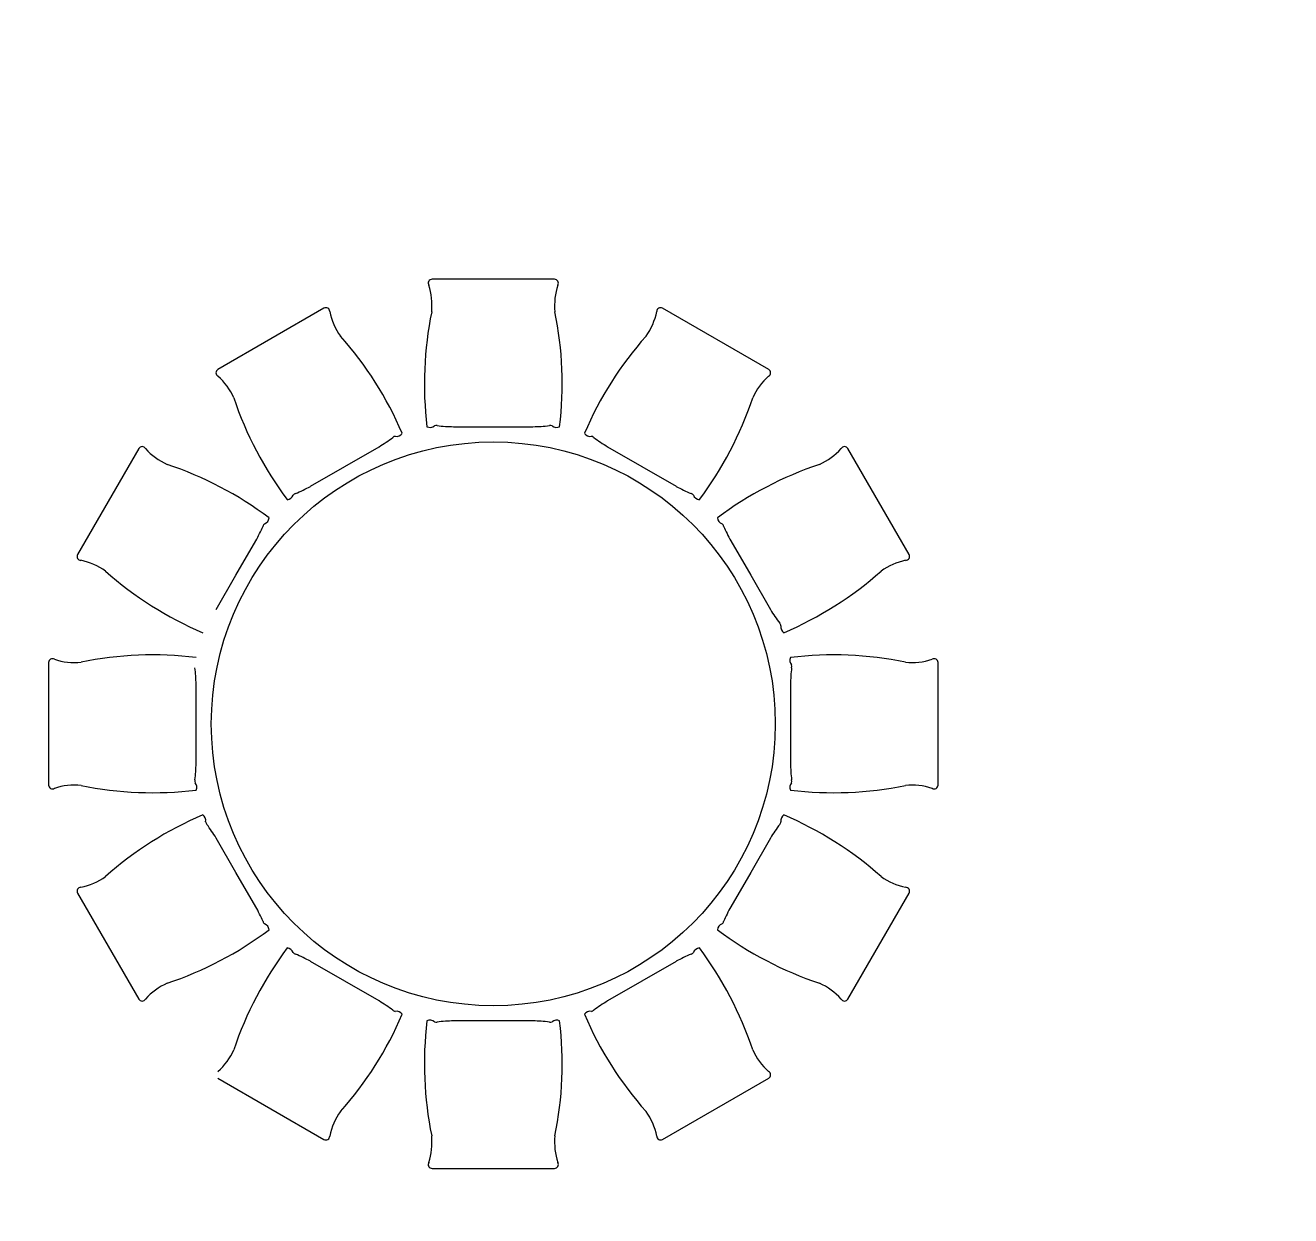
# Model space of a CAD drawing. Header units: millimetres. Extents: x 1443065 to 1517367, y 3763150 to 3779068.
# Drawn here: x 1448143.5 to 1448554.7, y 3766079 to 3766465.9 of the extents above; entities that cross this region are included whole.
import ezdxf

# ---------------------------------------------------------------- set-up
doc = ezdxf.new("R2010")
doc.units = ezdxf.units.MM
doc.layers.add('m-TAR_duvar', color=8, linetype='Continuous')
doc.layers.add('m-TFR_vitrifiye', color=1, linetype='Continuous')

msp = doc.modelspace()

# ---------------------------------------------------------------- hatches: boundary and pattern name
at = {"layer": 'm-TAR_duvar'}
h = msp.add_hatch(dxfattribs=at)
h.set_pattern_fill('ANSI33', color=256, scale=2)
h.set_pattern_definition([(45, (27620.463, -87954.953), (-8.98025612, 8.98025612), []), (45, (27629.443, -87954.953), (-8.98025612, 8.98025612), [6.35, -3.175])])
h.paths.add_polyline_path([(1454794.44, 3768891.25), (1454777.28, 3769060.22), (1454740.17, 3769224.96), (1454678.91, 3769382.58), (1454596.91, 3769530.2), (1454495.37, 3769665.05), (1454375.86, 3769783.46), (1454239.69, 3769884.92), (1454091.6, 3769966), (1453859.58, 3770075.21), (1453406.13, 3770314.52), (1453184.71, 3770444.62), (1451716.99, 3771328.64), (1451249.47, 3771588.02), (1451035.26, 3771685.46), (1450763.61, 3771809.03), (1450409.17, 3771939.61), (1448897.84, 3772143.01), (1447435.26, 3772002.72), (1445092.32, 3771120.18), (1445146.3, 3764847.08), (1454849.85, 3764847.08)])
h.paths.add_polyline_path([(1445185.96, 3764887.08), (1445132.56, 3771092.6), (1447444.38, 3771963.41), (1448897.07, 3772102.76), (1450399.48, 3771900.56), (1450748.39, 3771772.01), (1451018.7, 3771649.05), (1451231.46, 3771552.27), (1451696.97, 3771294), (1453164.25, 3770410.24), (1453386.65, 3770279.57), (1453841.71, 3770039.41), (1454073.47, 3769930.33), (1454218.03, 3769851.17), (1454349.7, 3769753.07), (1454465.16, 3769638.67), (1454563.29, 3769508.35), (1454642.62, 3769365.55), (1454701.81, 3769213.26), (1454737.73, 3769053.78), (1454754.47, 3768888.95), (1454809.3, 3764887.08)], flags=16)
h.paths.add_polyline_path([(1452002.28, 3765847.08), (1451882.28, 3765847.08), (1451882.28, 3765967.08), (1452002.28, 3765967.08)], flags=0)
h.paths.add_polyline_path([(1452782.41, 3765847.08), (1452782.41, 3765967.08), (1452902.41, 3765967.08), (1452902.41, 3765847.08)], flags=0)
h.paths.add_polyline_path([(1451282.28, 3765847.08), (1451162.28, 3765847.08), (1451162.28, 3765967.08), (1451282.28, 3765967.08)], flags=0)
h.paths.add_polyline_path([(1452002.41, 3766436.58), (1451902.41, 3766436.58), (1451902.41, 3766536.58), (1451902.48, 3766670.96), (1451282.41, 3766670.96), (1451282.41, 3766536.58), (1451282.41, 3766436.58), (1451182.41, 3766436.58), (1451182.41, 3766536.58), (1451227.41, 3766536.58), (1451227.41, 3766715.96), (1451912.48, 3766715.96), (1451912.48, 3766725.96), (1451957.48, 3766725.96), (1451957.48, 3766715.96), (1451957.48, 3766536.58), (1452002.41, 3766536.58)], flags=0)
h.paths.add_polyline_path([(1453715.4, 3765317.08), (1453715.4, 3765377.08), (1453775.4, 3765377.08), (1453775.4, 3765317.08)], flags=0)
h.paths.add_polyline_path([(1452782.41, 3766436.58), (1452782.41, 3766556.58), (1452902.41, 3766556.58), (1452902.41, 3766436.58)], flags=0)
h.paths.add_polyline_path([(1453675.3, 3765847.08), (1453675.3, 3765947.08), (1453775.3, 3765947.08), (1453775.3, 3765847.08)], flags=0)
h.paths.add_polyline_path([(1451957.48, 3766815.96), (1451912.48, 3766815.96), (1451912.48, 3767203.19), (1451227.41, 3767203.19), (1451227.41, 3767446.58), (1451287.41, 3767446.58), (1451287.41, 3767406.58), (1451267.41, 3767406.58), (1451267.41, 3767243.33), (1451917.48, 3767243.33), (1451917.48, 3767406.58), (1451897.48, 3767406.58), (1451897.48, 3767446.58), (1451957.48, 3767446.58), (1451957.48, 3767203.19)], flags=0)
h.paths.add_polyline_path([(1450402.41, 3765847.08), (1450282.41, 3765847.08), (1450282.41, 3765967.08), (1450402.41, 3765967.08)], flags=0)
h.paths.add_polyline_path([(1450272.24, 3765847.08), (1450172.24, 3765847.08), (1450172.24, 3765947.08), (1450272.24, 3765947.08)], flags=0)
h.paths.add_polyline_path([(1454209.8, 3765317.08), (1454209.8, 3765377.08), (1454269.8, 3765377.08), (1454269.8, 3765317.08)], flags=0)
h.paths.add_polyline_path([(1453675.3, 3766436.58), (1453675.3, 3766536.58), (1453775.3, 3766536.58), (1453775.3, 3766436.58)], flags=0)
h.paths.add_polyline_path([(1454209.8, 3765847.08), (1454209.8, 3765907.08), (1454269.8, 3765907.08), (1454269.8, 3765847.08)], flags=0)
h.paths.add_polyline_path([(1450402.41, 3766436.58), (1450282.41, 3766436.58), (1450282.41, 3766556.58), (1450402.41, 3766556.58)], flags=0)
h.paths.add_polyline_path([(1452782.41, 3767196.58), (1452782.41, 3767316.58), (1452902.41, 3767316.58), (1452902.41, 3767196.58)], flags=0)
h.paths.add_polyline_path([(1450272.41, 3766436.58), (1450172.41, 3766436.58), (1450172.41, 3766536.58), (1450272.41, 3766536.58)], flags=0)
h.paths.add_polyline_path([(1449584.07, 3765847.08), (1449484.07, 3765847.08), (1449484.07, 3765947.08), (1449584.07, 3765947.08)], flags=0)
h.paths.add_polyline_path([(1453675.3, 3767196.58), (1453675.3, 3767296.58), (1453775.3, 3767296.58), (1453775.3, 3767196.58)], flags=0)
h.paths.add_polyline_path([(1450402.41, 3767196.58), (1450282.41, 3767196.58), (1450282.41, 3767316.58), (1450402.41, 3767316.58)], flags=0)
h.paths.add_polyline_path([(1450272.41, 3767196.58), (1450172.41, 3767196.58), (1450172.41, 3767296.58), (1450272.41, 3767296.58)], flags=0)
h.paths.add_polyline_path([(1451957.48, 3767847.59), (1451897.48, 3767847.59), (1451897.48, 3767887.59), (1451917.48, 3767887.59), (1451917.48, 3768050.83), (1451267.41, 3768050.83), (1451267.41, 3767887.59), (1451287.41, 3767887.59), (1451287.41, 3767847.59), (1451227.41, 3767847.59), (1451227.41, 3768090.97), (1451912.48, 3768090.97), (1451912.48, 3768477.19), (1451957.48, 3768477.19), (1451957.48, 3768090.97)], flags=0)
h.paths.add_polyline_path([(1449584.07, 3766436.58), (1449484.07, 3766436.58), (1449484.07, 3766536.58), (1449584.07, 3766536.58)], flags=0)
h.paths.add_polyline_path([(1452782.41, 3767976.58), (1452782.41, 3768096.58), (1452902.41, 3768096.58), (1452902.41, 3767976.58)], flags=0)
h.paths.add_polyline_path([(1453675.3, 3767996.58), (1453675.3, 3768096.58), (1453775.3, 3768096.58), (1453775.3, 3767996.58)], flags=0)
h.paths.add_polyline_path([(1448737.73, 3765847.08), (1448577.73, 3765847.08), (1448577.73, 3765947.08), (1448692.73, 3765947.08), (1448692.73, 3766436.58), (1448577.73, 3766436.58), (1448577.73, 3766536.58), (1448737.73, 3766536.58), (1448737.73, 3766436.58), (1448737.73, 3765947.08)], flags=0)
h.paths.add_polyline_path([(1450402.41, 3767976.58), (1450282.41, 3767976.58), (1450282.41, 3768096.58), (1450402.41, 3768096.58)], flags=0)
h.paths.add_polyline_path([(1450272.41, 3767996.58), (1450172.41, 3767996.58), (1450172.41, 3768096.58), (1450272.41, 3768096.58)], flags=0)
h.paths.add_polyline_path([(1451957.48, 3768567.19), (1451912.48, 3768567.19), (1451912.48, 3768577.19), (1451227.41, 3768577.19), (1451227.41, 3768756.58), (1451172.41, 3768756.58), (1451172.41, 3768856.58), (1451282.41, 3768856.58), (1451282.41, 3768756.58), (1451282.41, 3768622.19), (1451902.48, 3768622.19), (1451902.48, 3768756.58), (1451902.41, 3768756.58), (1451902.41, 3768856.58), (1452002.41, 3768856.58), (1452002.41, 3768756.58), (1451957.48, 3768756.58), (1451957.48, 3768577.19)], flags=0)
h.paths.add_polyline_path([(1452002.41, 3768756.58), (1451902.41, 3768756.58), (1451902.41, 3768856.58), (1452002.41, 3768856.58)], flags=0)
h.paths.add_polyline_path([(1452782.41, 3768736.58), (1452782.41, 3768856.58), (1452902.41, 3768856.58), (1452902.41, 3768736.58)], flags=0)
h.paths.add_polyline_path([(1448737.74, 3767196.58), (1448577.74, 3767196.58), (1448577.74, 3767296.58), (1448737.74, 3767296.58)], flags=0)
h.paths.add_polyline_path([(1453675.3, 3768756.58), (1453675.3, 3768856.58), (1453775.3, 3768856.58), (1453775.3, 3768756.58)], flags=0)
h.paths.add_polyline_path([(1450402.41, 3768736.58), (1450282.41, 3768736.58), (1450282.41, 3768856.58), (1450402.41, 3768856.58)], flags=0)
h.paths.add_polyline_path([(1447937.73, 3765847.08), (1447837.73, 3765847.08), (1447837.73, 3765947.08), (1447937.73, 3765947.08)], flags=0)
h.paths.add_polyline_path([(1450272.41, 3768756.58), (1450172.41, 3768756.58), (1450172.41, 3768856.58), (1450272.41, 3768856.58)], flags=0)
h.paths.add_polyline_path([(1453744.51, 3768902.52), (1453693.08, 3768933.43), (1453723.98, 3768984.86), (1453775.41, 3768953.95)], flags=0)
h.paths.add_polyline_path([(1452002.41, 3769327.08), (1451882.41, 3769327.08), (1451882.41, 3769447.08), (1452002.41, 3769447.08)], flags=0)
h.paths.add_polyline_path([(1447937.73, 3766436.58), (1447837.73, 3766436.58), (1447837.73, 3766536.58), (1447937.73, 3766536.58)], flags=0)
h.paths.add_polyline_path([(1451282.41, 3769327.08), (1451162.41, 3769327.08), (1451162.41, 3769447.08), (1451282.41, 3769447.08)], flags=0)
h.paths.add_polyline_path([(1448737.73, 3767996.58), (1448577.73, 3767996.58), (1448577.73, 3768096.58), (1448737.73, 3768096.58)], flags=0)
h.paths.add_polyline_path([(1449584.07, 3768756.58), (1449484.07, 3768756.58), (1449484.07, 3768856.58), (1449584.07, 3768856.58)], flags=0)
h.paths.add_polyline_path([(1450402.41, 3769327.08), (1450282.41, 3769327.08), (1450282.41, 3769447.08), (1450402.41, 3769447.08)], flags=0)
h.paths.add_polyline_path([(1447937.73, 3767196.58), (1447837.73, 3767196.58), (1447837.73, 3767296.58), (1447937.73, 3767296.58)], flags=0)
h.paths.add_polyline_path([(1450272.41, 3769347.08), (1450172.41, 3769347.08), (1450172.41, 3769447.08), (1450272.41, 3769447.08)], flags=0)
h.paths.add_polyline_path([(1448737.73, 3768676.58), (1448637.73, 3768676.58), (1448637.73, 3768856.58), (1448737.73, 3768856.58)], flags=0)
h.paths.add_polyline_path([(1449584.07, 3769347.08), (1449484.07, 3769347.08), (1449484.07, 3769447.08), (1449584.07, 3769447.08)], flags=0)
h.paths.add_polyline_path([(1447037.73, 3765847.08), (1446937.73, 3765847.08), (1446937.73, 3765947.08), (1447037.73, 3765947.08)], flags=0)
h.paths.add_polyline_path([(1447937.73, 3767996.58), (1447837.73, 3767996.58), (1447837.73, 3768096.58), (1447937.73, 3768096.58)], flags=0)
h.paths.add_polyline_path([(1447037.73, 3766436.58), (1446937.73, 3766436.58), (1446937.73, 3766536.58), (1447037.73, 3766536.58)], flags=0)
h.paths.add_polyline_path([(1451282.41, 3770304.32), (1451182.41, 3770304.32), (1451182.41, 3770444.32), (1451212.41, 3770486.32), (1451322.41, 3770421.32)], flags=0)
h.paths.add_polyline_path([(1447037.73, 3767196.58), (1446937.73, 3767196.58), (1446937.73, 3767296.58), (1447037.73, 3767296.58)], flags=0)
h.paths.add_polyline_path([(1448737.73, 3769347.08), (1448637.73, 3769347.08), (1448637.73, 3769447.08), (1448737.73, 3769447.08)], flags=0)
h.paths.add_polyline_path([(1447937.73, 3768756.58), (1447837.73, 3768756.58), (1447837.73, 3768856.58), (1447937.73, 3768856.58)], flags=0)
h.paths.add_polyline_path([(1450382.41, 3770315.63), (1450282.41, 3770315.63), (1450282.41, 3770415.63), (1450382.41, 3770415.63)], flags=0)
h.paths.add_polyline_path([(1450272.41, 3770315.63), (1450172.41, 3770315.63), (1450172.41, 3770415.63), (1450272.41, 3770415.63)], flags=0)
h.paths.add_polyline_path([(1446297.73, 3765847.08), (1446137.73, 3765847.08), (1446137.73, 3765947.08), (1446137.73, 3766436.58), (1446137.73, 3766536.58), (1446137.74, 3767196.58), (1446137.74, 3767296.58), (1446137.73, 3767996.58), (1446137.73, 3768096.58), (1446297.73, 3768096.58), (1446297.73, 3767996.58), (1446167.73, 3767996.58), (1446167.74, 3767296.58), (1446297.74, 3767296.58), (1446297.74, 3767196.58), (1446167.74, 3767196.58), (1446167.74, 3766536.58), (1446297.73, 3766536.58), (1446297.73, 3766436.58), (1446182.73, 3766436.58), (1446182.73, 3765947.08), (1446297.73, 3765947.08)], flags=0)
h.paths.add_polyline_path([(1447037.73, 3767996.58), (1446937.73, 3767996.58), (1446937.73, 3768096.58), (1447037.73, 3768096.58)], flags=0)
h.paths.add_polyline_path([(1449584.07, 3770315.63), (1449484.07, 3770315.63), (1449484.07, 3770415.63), (1449584.07, 3770415.63)], flags=0)
h.paths.add_polyline_path([(1447937.73, 3769347.08), (1447837.73, 3769347.08), (1447837.73, 3769447.08), (1447937.73, 3769447.08)], flags=0)
h.paths.add_polyline_path([(1450382.41, 3770936.73), (1450282.41, 3770936.73), (1450282.41, 3771036.73), (1450382.41, 3771036.73)], flags=0)
h.paths.add_polyline_path([(1450272.41, 3770936.73), (1450172.41, 3770936.73), (1450172.41, 3771036.73), (1450272.41, 3771036.73)], flags=0)
h.paths.add_polyline_path([(1447037.73, 3768756.58), (1446937.73, 3768756.58), (1446937.73, 3768811.58), (1446237.73, 3768811.58), (1446237.73, 3768676.58), (1446137.73, 3768676.58), (1446137.73, 3768856.58), (1446237.73, 3768856.58), (1446937.73, 3768856.58), (1447037.73, 3768856.58)], flags=0)
h.paths.add_polyline_path([(1448737.73, 3770315.63), (1448637.73, 3770315.63), (1448637.73, 3770415.63), (1448737.73, 3770415.63)], flags=0)
h.paths.add_polyline_path([(1449584.07, 3770936.73), (1449484.07, 3770936.73), (1449484.07, 3771036.73), (1449584.07, 3771036.73)], flags=0)
h.paths.add_polyline_path([(1447037.73, 3769347.08), (1446937.73, 3769347.08), (1446937.73, 3769447.08), (1447037.73, 3769447.08)], flags=0)
h.paths.add_polyline_path([(1447937.73, 3770315.63), (1447837.73, 3770315.63), (1447837.73, 3770415.63), (1447937.73, 3770415.63)], flags=0)
h.paths.add_polyline_path([(1448737.73, 3770936.73), (1448637.73, 3770936.73), (1448637.73, 3771036.73), (1448737.73, 3771036.73)], flags=0)
h.paths.add_polyline_path([(1447937.73, 3770936.73), (1447837.73, 3770936.73), (1447837.73, 3770994.84), (1447050.81, 3770749.36), (1446602.71, 3770578.53), (1446587.72, 3770615.63), (1447037.72, 3770787.18), (1447837.73, 3771036.74), (1447837.73, 3771036.73), (1447937.73, 3771036.73)], flags=0)
h.paths.add_polyline_path([(1446237.73, 3769347.08), (1446137.73, 3769347.08), (1446137.73, 3769447.08), (1446237.73, 3769447.08)], flags=0)
h.paths.add_polyline_path([(1447037.73, 3770315.63), (1446937.73, 3770315.63), (1446937.73, 3770415.63), (1447037.73, 3770415.63)], flags=0)
h.paths.add_polyline_path([(1448660.01, 3771597.82), (1447860.1, 3771521.18), (1447552.68, 3771491.72), (1447491.35, 3771468.18), (1447044.88, 3771300), (1446969.92, 3771271.77), (1446669.55, 3771158.63), (1446594.78, 3771130.46), (1446580.68, 3771167.89), (1446655.55, 3771196.09), (1446955.91, 3771309.24), (1447030.68, 3771337.4), (1447477.02, 3771505.52), (1447543.43, 3771531.02), (1447856.29, 3771561), (1448656.29, 3771637.64), (1448735.81, 3771645.27), (1448739.63, 3771605.46)], flags=0)
h.paths.add_polyline_path([(1446237.73, 3770315.63), (1446137.73, 3770315.63), (1446137.73, 3770415.63), (1446237.73, 3770415.63)], flags=0)
h.paths.add_polyline_path([(1445658.49, 3770330.63), (1445618.49, 3770330.63), (1445618.49, 3770415.63), (1445658.49, 3770415.63)], flags=0)
h.paths.add_polyline_path([(1446219.64, 3770989.15), (1446144.77, 3770960.95), (1446130.67, 3770998.39), (1446205.54, 3771026.59)], flags=0)
h.paths.add_polyline_path([(1445657.98, 3770633.33), (1445617.98, 3770633.33), (1445617.98, 3770676.33), (1445622.15, 3770718.96), (1445637.3, 3770759.27), (1445660.29, 3770795.68), (1445690.16, 3770826.69), (1445725.69, 3770851.02), (1445765.4, 3770867.66), (1445807.98, 3770875.83), (1445820.98, 3770837.33), (1445785.48, 3770830.15), (1445752.15, 3770815.88), (1445722.26, 3770795.37), (1445696.95, 3770769.42), (1445677.21, 3770739.01), (1445663.79, 3770705.34), (1445658.98, 3770670.83)], flags=0)

# ---------------------------------------------------------------- linework, layer by layer
at = {"layer": 'm-TFR_vitrifiye'}
for p, q in [((1448315.49, 3766383.39), (1448275.69, 3766383.39)), ((1448315.49, 3766383.39), (1448275.69, 3766383.39)), ((1448240.57, 3766373.98), (1448206.1, 3766354.08)), ((1448240.57, 3766373.98), (1448206.1, 3766354.08)), ((1448385.08, 3766354.08), (1448350.61, 3766373.98)), ((1448385.08, 3766354.08), (1448350.61, 3766373.98)), ((1448282.71, 3766335.47), (1448295.59, 3766335.47)), ((1448282.71, 3766335.47), (1448295.59, 3766335.47)), ((1448295.59, 3766335.47), (1448308.47, 3766335.47)), ((1448295.59, 3766335.47), (1448308.47, 3766335.47)), ((1448180.4, 3766328.37), (1448160.49, 3766293.9)), ((1448180.4, 3766328.37), (1448160.49, 3766293.9)), ((1448247.3, 3766322.53), (1448258.46, 3766328.97)), ((1448247.3, 3766322.53), (1448258.46, 3766328.97)), ((1448332.73, 3766328.97), (1448343.88, 3766322.53)), ((1448332.73, 3766328.97), (1448343.88, 3766322.53)), ((1448430.69, 3766293.9), (1448410.79, 3766328.37)), ((1448430.69, 3766293.9), (1448410.79, 3766328.37)), ((1448236.14, 3766316.09), (1448247.3, 3766322.53)), ((1448236.14, 3766316.09), (1448247.3, 3766322.53)), ((1448343.88, 3766322.53), (1448355.04, 3766316.09)), ((1448343.88, 3766322.53), (1448355.04, 3766316.09)), ((1448211.95, 3766287.17), (1448218.39, 3766298.33)), ((1448211.95, 3766287.17), (1448218.39, 3766298.33)), ((1448372.79, 3766298.33), (1448379.24, 3766287.17)), ((1448372.79, 3766298.33), (1448379.24, 3766287.17)), ((1448205.51, 3766276.02), (1448211.95, 3766287.17)), ((1448205.51, 3766276.02), (1448211.95, 3766287.17)), ((1448379.24, 3766287.17), (1448385.68, 3766276.02)), ((1448379.24, 3766287.17), (1448385.68, 3766276.02)), ((1448151.08, 3766258.78), (1448151.08, 3766218.98)), ((1448151.08, 3766258.78), (1448151.08, 3766218.98)), ((1448440.1, 3766218.98), (1448440.1, 3766258.78)), ((1448440.1, 3766218.98), (1448440.1, 3766258.78)), ((1448199.01, 3766238.88), (1448199.01, 3766251.77)), ((1448199.01, 3766238.88), (1448199.01, 3766251.77)), ((1448392.18, 3766251.77), (1448392.18, 3766238.88)), ((1448392.18, 3766251.77), (1448392.18, 3766238.88)), ((1448199.01, 3766226), (1448199.01, 3766238.88)), ((1448199.01, 3766226), (1448199.01, 3766238.88)), ((1448392.18, 3766238.88), (1448392.18, 3766226)), ((1448392.18, 3766238.88), (1448392.18, 3766226)), ((1448211.95, 3766190.59), (1448205.51, 3766201.75)), ((1448211.95, 3766190.59), (1448205.51, 3766201.75)), ((1448385.68, 3766201.75), (1448379.24, 3766190.59)), ((1448385.68, 3766201.75), (1448379.24, 3766190.59)), ((1448218.39, 3766179.43), (1448211.95, 3766190.59)), ((1448218.39, 3766179.43), (1448211.95, 3766190.59)), ((1448379.24, 3766190.59), (1448372.79, 3766179.43)), ((1448379.24, 3766190.59), (1448372.79, 3766179.43)), ((1448160.49, 3766183.86), (1448180.4, 3766149.39)), ((1448160.49, 3766183.86), (1448180.4, 3766149.39)), ((1448410.79, 3766149.39), (1448430.69, 3766183.86)), ((1448410.79, 3766149.39), (1448430.69, 3766183.86)), ((1448247.3, 3766155.24), (1448236.14, 3766161.68)), ((1448247.3, 3766155.24), (1448236.14, 3766161.68)), ((1448355.04, 3766161.68), (1448343.88, 3766155.24)), ((1448355.04, 3766161.68), (1448343.88, 3766155.24)), ((1448258.46, 3766148.8), (1448247.3, 3766155.24)), ((1448258.46, 3766148.8), (1448247.3, 3766155.24)), ((1448343.88, 3766155.24), (1448332.73, 3766148.8)), ((1448343.88, 3766155.24), (1448332.73, 3766148.8)), ((1448295.59, 3766142.3), (1448282.71, 3766142.3)), ((1448295.59, 3766142.3), (1448282.71, 3766142.3)), ((1448308.47, 3766142.3), (1448295.59, 3766142.3)), ((1448308.47, 3766142.3), (1448295.59, 3766142.3)), ((1448206.1, 3766123.69), (1448240.57, 3766103.78)), ((1448206.1, 3766123.69), (1448240.57, 3766103.78)), ((1448350.61, 3766103.78), (1448385.08, 3766123.69)), ((1448350.61, 3766103.78), (1448385.08, 3766123.69)), ((1448275.69, 3766094.37), (1448315.49, 3766094.37)), ((1448275.69, 3766094.37), (1448315.49, 3766094.37))]:
    msp.add_line(p, q, dxfattribs=at)
msp.add_circle((1448295.59, 3766238.88), 91.63, dxfattribs=at)
msp.add_circle((1448295.59, 3766238.88), 91.63, dxfattribs=at)
for centre, radius, start, end in [((1448275.69, 3766382.14), 1.25, 89.8292, 211.4999), ((1448275.69, 3766382.14), 1.25, 89.8292, 211.4999), ((1448315.5, 3766382.14), 1.25, 328.5001, 90.1708), ((1448315.5, 3766382.14), 1.25, 328.5001, 90.1708), ((1448254.21, 3766374.87), 21.46, 354.5513, 17.9661), ((1448254.21, 3766374.87), 21.46, 354.5513, 17.9661), ((1448336.97, 3766374.87), 21.46, 162.0339, 185.4487), ((1448336.97, 3766374.87), 21.46, 162.0339, 185.4487), ((1448241.2, 3766372.9), 1.25, 358.5001, 120.1708), ((1448241.2, 3766372.9), 1.25, 358.5001, 120.1708), ((1448349.98, 3766372.9), 1.25, 59.8292, 181.4999), ((1448349.98, 3766372.9), 1.25, 59.8292, 181.4999), ((1448263.44, 3766377.34), 21.46, 192.0339, 215.4487), ((1448263.44, 3766377.34), 21.46, 192.0339, 215.4487), ((1448390.16, 3766349.39), 116.96, 168.4357, 186.8363), ((1448390.16, 3766349.39), 116.96, 168.4357, 186.8363), ((1448201.03, 3766349.39), 116.96, 353.1637, 11.5643), ((1448201.03, 3766349.39), 116.96, 353.1637, 11.5643), ((1448327.75, 3766377.34), 21.46, 324.5513, 347.9661), ((1448327.75, 3766377.34), 21.46, 324.5513, 347.9661), ((1448158.45, 3766287.3), 116.96, 23.1637, 41.5643), ((1448158.45, 3766287.3), 116.96, 23.1637, 41.5643), ((1448432.74, 3766287.3), 116.96, 138.4357, 156.8363), ((1448432.74, 3766287.3), 116.96, 138.4357, 156.8363), ((1448206.72, 3766353), 1.25, 119.8292, 241.4999), ((1448206.72, 3766353), 1.25, 119.8292, 241.4999), ((1448384.46, 3766353), 1.25, 298.5001, 60.1708), ((1448384.46, 3766353), 1.25, 298.5001, 60.1708), ((1448191.76, 3766335.96), 21.46, 24.5513, 47.9661), ((1448191.76, 3766335.96), 21.46, 24.5513, 47.9661), ((1448399.42, 3766335.96), 21.46, 132.0339, 155.4487), ((1448399.42, 3766335.96), 21.46, 132.0339, 155.4487), ((1448322.23, 3766381.87), 116.96, 198.4357, 216.8363), ((1448322.23, 3766381.87), 116.96, 198.4357, 216.8363), ((1448268.95, 3766381.87), 116.96, 323.1637, 341.5643), ((1448268.95, 3766381.87), 116.96, 323.1637, 341.5643), ((1448263.81, 3766331.16), 1.19, 93.4625, 138.2464), ((1448263.81, 3766331.16), 1.19, 93.4625, 138.2464), ((1448264.13, 3766334.51), 2.2, 259.5236, 326.8039), ((1448264.13, 3766334.51), 2.2, 259.5236, 326.8039), ((1448275.02, 3766337.43), 2.2, 243.1961, 310.4764), ((1448275.02, 3766337.43), 2.2, 243.1961, 310.4764), ((1448276.98, 3766334.69), 1.19, 71.7536, 116.5375), ((1448276.98, 3766334.69), 1.19, 71.7536, 116.5375), ((1448283.18, 3766383.1), 47.64, 262.9704, 269.4301), ((1448283.18, 3766383.1), 47.64, 262.9704, 269.4301), ((1448308, 3766383.1), 47.64, 270.5699, 277.0296), ((1448308, 3766383.1), 47.64, 270.5699, 277.0296), ((1448314.2, 3766334.69), 1.19, 63.4625, 108.2464), ((1448314.2, 3766334.69), 1.19, 63.4625, 108.2464), ((1448316.16, 3766337.43), 2.2, 229.5236, 296.8039), ((1448316.16, 3766337.43), 2.2, 229.5236, 296.8039), ((1448327.05, 3766334.51), 2.2, 213.1961, 280.4764), ((1448327.05, 3766334.51), 2.2, 213.1961, 280.4764), ((1448327.38, 3766331.16), 1.19, 41.7536, 86.5375), ((1448327.38, 3766331.16), 1.19, 41.7536, 86.5375), ((1448181.48, 3766327.75), 1.25, 28.5001, 150.1708), ((1448181.48, 3766327.75), 1.25, 28.5001, 150.1708), ((1448198.51, 3766342.72), 21.46, 222.0339, 245.4487), ((1448198.51, 3766342.72), 21.46, 222.0339, 245.4487), ((1448234.23, 3766369.98), 47.64, 300.5699, 307.0296), ((1448234.23, 3766369.98), 47.64, 300.5699, 307.0296), ((1448356.95, 3766369.98), 47.64, 232.9704, 239.4301), ((1448356.95, 3766369.98), 47.64, 232.9704, 239.4301), ((1448392.67, 3766342.72), 21.46, 294.5513, 317.9661), ((1448392.67, 3766342.72), 21.46, 294.5513, 317.9661), ((1448409.71, 3766327.75), 1.25, 29.8292, 151.4999), ((1448409.71, 3766327.75), 1.25, 29.8292, 151.4999), ((1448152.61, 3766212.24), 116.96, 53.1637, 71.5643), ((1448152.61, 3766212.24), 116.96, 53.1637, 71.5643), ((1448438.57, 3766212.24), 116.96, 108.4357, 126.8363), ((1448438.57, 3766212.24), 116.96, 108.4357, 126.8363), ((1448212.74, 3766357.57), 47.64, 292.9704, 299.4301), ((1448212.74, 3766357.57), 47.64, 292.9704, 299.4301), ((1448378.45, 3766357.57), 47.64, 240.5699, 247.0296), ((1448378.45, 3766357.57), 47.64, 240.5699, 247.0296), ((1448228.5, 3766313.94), 2.2, 273.1961, 340.4764), ((1448228.5, 3766313.94), 2.2, 273.1961, 340.4764), ((1448231.57, 3766312.55), 1.19, 101.7536, 146.5375), ((1448231.57, 3766312.55), 1.19, 101.7536, 146.5375), ((1448359.61, 3766312.55), 1.19, 33.4625, 78.2464), ((1448359.61, 3766312.55), 1.19, 33.4625, 78.2464), ((1448362.68, 3766313.94), 2.2, 199.5236, 266.8039), ((1448362.68, 3766313.94), 2.2, 199.5236, 266.8039), ((1448221.93, 3766302.9), 1.19, 123.4625, 168.2464), ((1448221.93, 3766302.9), 1.19, 123.4625, 168.2464), ((1448220.53, 3766305.97), 2.2, 289.5236, 356.8039), ((1448220.53, 3766305.97), 2.2, 289.5236, 356.8039), ((1448370.65, 3766305.97), 2.2, 183.1961, 250.4764), ((1448370.65, 3766305.97), 2.2, 183.1961, 250.4764), ((1448369.26, 3766302.9), 1.19, 11.7536, 56.5375), ((1448369.26, 3766302.9), 1.19, 11.7536, 56.5375), ((1448176.9, 3766321.74), 47.64, 330.5699, 337.0296), ((1448176.9, 3766321.74), 47.64, 330.5699, 337.0296), ((1448414.28, 3766321.74), 47.64, 202.9704, 209.4301), ((1448414.28, 3766321.74), 47.64, 202.9704, 209.4301), ((1448161.57, 3766293.27), 1.25, 149.8292, 271.4999), ((1448161.57, 3766293.27), 1.25, 149.8292, 271.4999), ((1448157.13, 3766271.04), 21.46, 54.5513, 77.9661), ((1448157.13, 3766271.04), 21.46, 54.5513, 77.9661), ((1448434.05, 3766271.04), 21.46, 102.0339, 125.4487), ((1448434.05, 3766271.04), 21.46, 102.0339, 125.4487), ((1448429.61, 3766293.27), 1.25, 268.5001, 30.1708), ((1448429.61, 3766293.27), 1.25, 268.5001, 30.1708), ((1448247.17, 3766376.03), 116.96, 228.4357, 246.8363), ((1448247.17, 3766376.03), 116.96, 228.4357, 246.8363), ((1448344.01, 3766376.03), 116.96, 293.1637, 311.5643), ((1448344.01, 3766376.03), 116.96, 293.1637, 311.5643), ((1448426.69, 3766300.25), 47.64, 210.5699, 217.0296), ((1448426.69, 3766300.25), 47.64, 210.5699, 217.0296), ((1448387.87, 3766270.67), 1.19, 3.4625, 48.2464), ((1448387.87, 3766270.67), 1.19, 3.4625, 48.2464), ((1448391.22, 3766270.34), 2.2, 169.5236, 236.8039), ((1448391.22, 3766270.34), 2.2, 169.5236, 236.8039), ((1448152.33, 3766258.79), 1.25, 58.5001, 180.1708), ((1448152.33, 3766258.79), 1.25, 58.5001, 180.1708), ((1448159.6, 3766280.26), 21.46, 252.0339, 275.4487), ((1448159.6, 3766280.26), 21.46, 252.0339, 275.4487), ((1448185.09, 3766144.32), 116.96, 83.1637, 101.5643), ((1448185.09, 3766144.32), 116.96, 83.1637, 101.5643), ((1448394.14, 3766259.45), 2.2, 153.1961, 220.4764), ((1448394.14, 3766259.45), 2.2, 153.1961, 220.4764), ((1448406.1, 3766144.32), 116.96, 78.4357, 96.8363), ((1448406.1, 3766144.32), 116.96, 78.4357, 96.8363), ((1448431.58, 3766280.26), 21.46, 264.5513, 287.9661), ((1448431.58, 3766280.26), 21.46, 264.5513, 287.9661), ((1448438.85, 3766258.79), 1.25, 359.8292, 121.4999), ((1448438.85, 3766258.79), 1.25, 359.8292, 121.4999), ((1448151.38, 3766251.29), 47.64, 0.5699, 7.0296), ((1448151.38, 3766251.29), 47.64, 0.5699, 7.0296), ((1448439.81, 3766251.29), 47.64, 172.9704, 179.4301), ((1448439.81, 3766251.29), 47.64, 172.9704, 179.4301), ((1448391.4, 3766257.49), 1.19, 341.7536, 26.5375), ((1448391.4, 3766257.49), 1.19, 341.7536, 26.5375), ((1448151.38, 3766226.47), 47.64, 352.9704, 359.4301), ((1448151.38, 3766226.47), 47.64, 352.9704, 359.4301), ((1448439.81, 3766226.47), 47.64, 180.5699, 187.0296), ((1448439.81, 3766226.47), 47.64, 180.5699, 187.0296), ((1448152.33, 3766218.98), 1.25, 179.8292, 301.4999), ((1448152.33, 3766218.98), 1.25, 179.8292, 301.4999), ((1448159.6, 3766197.5), 21.46, 84.5513, 107.9661), ((1448159.6, 3766197.5), 21.46, 84.5513, 107.9661), ((1448185.09, 3766333.45), 116.96, 258.4357, 276.8363), ((1448185.09, 3766333.45), 116.96, 258.4357, 276.8363), ((1448199.79, 3766220.27), 1.19, 161.7536, 206.5375), ((1448199.79, 3766220.27), 1.19, 161.7536, 206.5375), ((1448197.05, 3766218.31), 2.2, 333.1961, 40.4764), ((1448197.05, 3766218.31), 2.2, 333.1961, 40.4764), ((1448394.14, 3766218.31), 2.2, 139.5236, 206.8039), ((1448394.14, 3766218.31), 2.2, 139.5236, 206.8039), ((1448406.1, 3766333.45), 116.96, 263.1637, 281.5643), ((1448406.1, 3766333.45), 116.96, 263.1637, 281.5643), ((1448391.4, 3766220.27), 1.19, 333.4625, 18.2464), ((1448391.4, 3766220.27), 1.19, 333.4625, 18.2464), ((1448431.58, 3766197.5), 21.46, 72.0339, 95.4487), ((1448431.58, 3766197.5), 21.46, 72.0339, 95.4487), ((1448438.85, 3766218.98), 1.25, 238.5001, 0.1708), ((1448438.85, 3766218.98), 1.25, 238.5001, 0.1708), ((1448247.17, 3766101.74), 116.96, 113.1637, 131.5643), ((1448247.17, 3766101.74), 116.96, 113.1637, 131.5643), ((1448199.96, 3766207.43), 2.2, 349.5236, 56.8039), ((1448199.96, 3766207.43), 2.2, 349.5236, 56.8039), ((1448391.22, 3766207.43), 2.2, 123.1961, 190.4764), ((1448391.22, 3766207.43), 2.2, 123.1961, 190.4764), ((1448344.01, 3766101.74), 116.96, 48.4357, 66.8363), ((1448344.01, 3766101.74), 116.96, 48.4357, 66.8363), ((1448203.32, 3766207.1), 1.19, 183.4625, 228.2464), ((1448203.32, 3766207.1), 1.19, 183.4625, 228.2464), ((1448164.49, 3766177.52), 47.64, 30.5699, 37.0296), ((1448164.49, 3766177.52), 47.64, 30.5699, 37.0296), ((1448426.69, 3766177.52), 47.64, 142.9704, 149.4301), ((1448426.69, 3766177.52), 47.64, 142.9704, 149.4301), ((1448387.87, 3766207.1), 1.19, 311.7536, 356.5375), ((1448387.87, 3766207.1), 1.19, 311.7536, 356.5375), ((1448157.13, 3766206.73), 21.46, 282.0339, 305.4487), ((1448157.13, 3766206.73), 21.46, 282.0339, 305.4487), ((1448434.05, 3766206.73), 21.46, 234.5513, 257.9661), ((1448434.05, 3766206.73), 21.46, 234.5513, 257.9661), ((1448161.57, 3766184.49), 1.25, 88.5001, 210.1708), ((1448161.57, 3766184.49), 1.25, 88.5001, 210.1708), ((1448429.61, 3766184.49), 1.25, 329.8292, 91.4999), ((1448429.61, 3766184.49), 1.25, 329.8292, 91.4999), ((1448176.9, 3766156.03), 47.64, 22.9704, 29.4301), ((1448176.9, 3766156.03), 47.64, 22.9704, 29.4301), ((1448414.28, 3766156.03), 47.64, 150.5699, 157.0296), ((1448414.28, 3766156.03), 47.64, 150.5699, 157.0296), ((1448152.61, 3766265.52), 116.96, 288.4357, 306.8363), ((1448152.61, 3766265.52), 116.96, 288.4357, 306.8363), ((1448221.93, 3766174.86), 1.19, 191.7536, 236.5375), ((1448221.93, 3766174.86), 1.19, 191.7536, 236.5375), ((1448220.53, 3766171.79), 2.2, 3.1961, 70.4764), ((1448220.53, 3766171.79), 2.2, 3.1961, 70.4764), ((1448370.65, 3766171.79), 2.2, 109.5236, 176.8039), ((1448370.65, 3766171.79), 2.2, 109.5236, 176.8039), ((1448438.57, 3766265.52), 116.96, 233.1637, 251.5643), ((1448438.57, 3766265.52), 116.96, 233.1637, 251.5643), ((1448369.26, 3766174.86), 1.19, 303.4625, 348.2464), ((1448369.26, 3766174.86), 1.19, 303.4625, 348.2464), ((1448322.23, 3766095.9), 116.96, 143.1637, 161.5643), ((1448322.23, 3766095.9), 116.96, 143.1637, 161.5643), ((1448228.5, 3766163.82), 2.2, 19.5236, 86.8039), ((1448228.5, 3766163.82), 2.2, 19.5236, 86.8039), ((1448231.57, 3766165.22), 1.19, 213.4625, 258.2464), ((1448231.57, 3766165.22), 1.19, 213.4625, 258.2464), ((1448212.74, 3766120.19), 47.64, 60.5699, 67.0296), ((1448212.74, 3766120.19), 47.64, 60.5699, 67.0296), ((1448378.45, 3766120.19), 47.64, 112.9704, 119.4301), ((1448378.45, 3766120.19), 47.64, 112.9704, 119.4301), ((1448359.61, 3766165.22), 1.19, 281.7536, 326.5375), ((1448359.61, 3766165.22), 1.19, 281.7536, 326.5375), ((1448362.68, 3766163.82), 2.2, 93.1961, 160.4764), ((1448362.68, 3766163.82), 2.2, 93.1961, 160.4764), ((1448268.95, 3766095.9), 116.96, 18.4357, 36.8363), ((1448268.95, 3766095.9), 116.96, 18.4357, 36.8363), ((1448198.51, 3766135.05), 21.46, 114.5513, 137.9661), ((1448198.51, 3766135.05), 21.46, 114.5513, 137.9661), ((1448392.67, 3766135.05), 21.46, 42.0339, 65.4487), ((1448392.67, 3766135.05), 21.46, 42.0339, 65.4487), ((1448181.48, 3766150.01), 1.25, 209.8292, 331.4999), ((1448181.48, 3766150.01), 1.25, 209.8292, 331.4999), ((1448234.23, 3766107.78), 47.64, 52.9704, 59.4301), ((1448234.23, 3766107.78), 47.64, 52.9704, 59.4301), ((1448356.95, 3766107.78), 47.64, 120.5699, 127.0296), ((1448356.95, 3766107.78), 47.64, 120.5699, 127.0296), ((1448409.71, 3766150.01), 1.25, 208.5001, 330.1708), ((1448409.71, 3766150.01), 1.25, 208.5001, 330.1708), ((1448158.45, 3766190.46), 116.96, 318.4357, 336.8363), ((1448158.45, 3766190.46), 116.96, 318.4357, 336.8363), ((1448263.81, 3766146.61), 1.19, 221.7536, 266.5375), ((1448263.81, 3766146.61), 1.19, 221.7536, 266.5375), ((1448264.13, 3766143.25), 2.2, 33.1961, 100.4764), ((1448264.13, 3766143.25), 2.2, 33.1961, 100.4764), ((1448327.05, 3766143.25), 2.2, 79.5236, 146.8039), ((1448327.05, 3766143.25), 2.2, 79.5236, 146.8039), ((1448432.74, 3766190.46), 116.96, 203.1637, 221.5643), ((1448432.74, 3766190.46), 116.96, 203.1637, 221.5643), ((1448327.38, 3766146.61), 1.19, 273.4625, 318.2464), ((1448327.38, 3766146.61), 1.19, 273.4625, 318.2464), ((1448390.16, 3766128.38), 116.96, 173.1637, 191.5643), ((1448390.16, 3766128.38), 116.96, 173.1637, 191.5643), ((1448275.02, 3766140.34), 2.2, 49.5236, 116.8039), ((1448275.02, 3766140.34), 2.2, 49.5236, 116.8039), ((1448276.98, 3766143.08), 1.19, 243.4625, 288.2464), ((1448276.98, 3766143.08), 1.19, 243.4625, 288.2464), ((1448283.18, 3766094.67), 47.64, 90.5699, 97.0296), ((1448283.18, 3766094.67), 47.64, 90.5699, 97.0296), ((1448308, 3766094.67), 47.64, 82.9704, 89.4301), ((1448308, 3766094.67), 47.64, 82.9704, 89.4301), ((1448314.2, 3766143.08), 1.19, 251.7536, 296.5375), ((1448314.2, 3766143.08), 1.19, 251.7536, 296.5375), ((1448316.16, 3766140.34), 2.2, 63.1961, 130.4764), ((1448316.16, 3766140.34), 2.2, 63.1961, 130.4764), ((1448201.03, 3766128.38), 116.96, 348.4357, 6.8363), ((1448201.03, 3766128.38), 116.96, 348.4357, 6.8363), ((1448191.76, 3766141.8), 21.46, 312.0339, 335.4487), ((1448191.76, 3766141.8), 21.46, 312.0339, 335.4487), ((1448399.42, 3766141.8), 21.46, 204.5513, 227.9661), ((1448399.42, 3766141.8), 21.46, 204.5513, 227.9661), ((1448384.46, 3766124.77), 1.25, 299.8292, 61.4999), ((1448384.46, 3766124.77), 1.25, 299.8292, 61.4999), ((1448263.44, 3766100.42), 21.46, 144.5513, 167.9661), ((1448263.44, 3766100.42), 21.46, 144.5513, 167.9661), ((1448327.75, 3766100.42), 21.46, 12.0339, 35.4487), ((1448327.75, 3766100.42), 21.46, 12.0339, 35.4487), ((1448241.2, 3766104.86), 1.25, 239.8292, 1.4999), ((1448241.2, 3766104.86), 1.25, 239.8292, 1.4999), ((1448254.21, 3766102.89), 21.46, 342.0339, 5.4487), ((1448254.21, 3766102.89), 21.46, 342.0339, 5.4487), ((1448336.97, 3766102.89), 21.46, 174.5513, 197.9661), ((1448336.97, 3766102.89), 21.46, 174.5513, 197.9661), ((1448349.98, 3766104.86), 1.25, 178.5001, 300.1708), ((1448349.98, 3766104.86), 1.25, 178.5001, 300.1708), ((1448275.69, 3766095.62), 1.25, 148.5001, 270.1708), ((1448275.69, 3766095.62), 1.25, 148.5001, 270.1708), ((1448315.5, 3766095.62), 1.25, 269.8292, 31.4999), ((1448315.5, 3766095.62), 1.25, 269.8292, 31.4999)]:
    msp.add_arc(centre, radius, start, end, dxfattribs=at)

doc.saveas('drawing.dxf')
